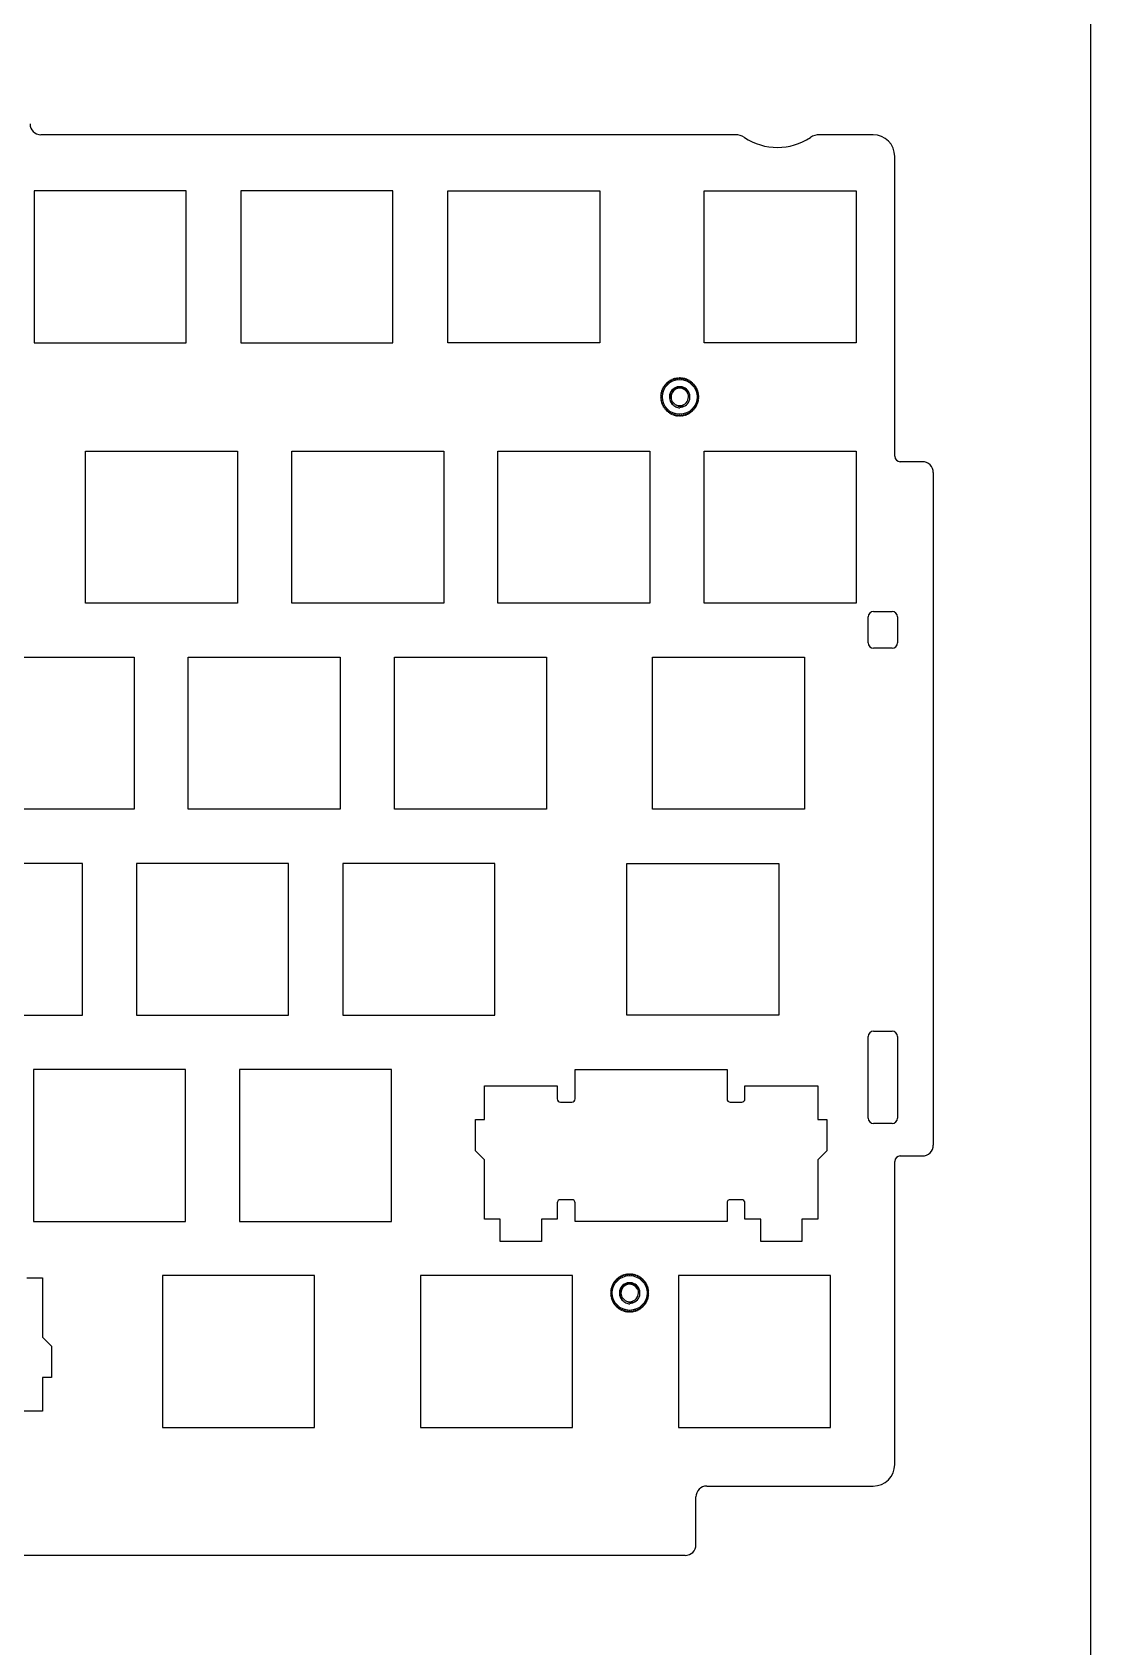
# Model space of a CAD drawing. Header units: millimetres. Extents: x 0 to 1189, y 0 to 841.
# Drawn here: x 1091.5 to 1189, y 352 to 500.8 of the extents above; entities that cross this region are included whole.
import ezdxf

# ---------------------------------------------------------------- set-up
doc = ezdxf.new("R2010")
doc.units = ezdxf.units.MM
doc.header["$LTSCALE"] = 65.395
doc.layers.get('0').update_dxf_attribs({"linetype": 'CONTINUOUS'})

msp = doc.modelspace()

# ---------------------------------------------------------------- linework, layer by layer
at = {"color": 7, "linetype": 'Continuous'}
for p, q in [((1189, 0), (1189, 841)), ((1156.27, 491.35), (1092.29, 491.35)), ((1168.95, 491.35), (1164.01, 491.35)), ((1170.95, 461.71), (1170.95, 489.35)), ((1105.67, 486.18), (1091.67, 486.18)), ((1091.67, 486.18), (1091.67, 472.18)), ((1105.67, 472.18), (1105.67, 486.18)), ((1124.72, 486.18), (1110.72, 486.18)), ((1110.72, 486.18), (1110.72, 472.18)), ((1124.72, 472.18), (1124.72, 486.18)), ((1129.77, 486.18), (1143.77, 486.18)), ((1129.77, 472.18), (1129.77, 486.18)), ((1143.77, 486.18), (1143.77, 472.18)), ((1153.4, 486.18), (1167.4, 486.18)), ((1153.4, 472.18), (1153.4, 486.18)), ((1167.4, 486.18), (1167.4, 472.18)), ((1091.67, 472.18), (1105.67, 472.18)), ((1110.72, 472.18), (1124.72, 472.18)), ((1143.77, 472.18), (1129.77, 472.18)), ((1167.4, 472.18), (1153.4, 472.18)), ((1150.46, 468.71), (1150.49, 468.81)), ((1150.53, 468.82), (1150.62, 468.78)), ((1150.62, 468.78), (1150.67, 468.87)), ((1150.7, 468.88), (1150.79, 468.82)), ((1150.79, 468.82), (1150.85, 468.91)), ((1150.88, 468.91), (1150.96, 468.85)), ((1150.96, 468.85), (1151.03, 468.93)), ((1151.07, 468.93), (1151.14, 468.86)), ((1151.14, 468.86), (1151.21, 468.93)), ((1151.25, 468.93), (1151.31, 468.85)), ((1151.31, 468.85), (1151.39, 468.91)), ((1151.43, 468.91), (1151.49, 468.82)), ((1151.49, 468.82), (1151.57, 468.88)), ((1151.61, 468.87), (1151.66, 468.78)), ((1151.66, 468.78), (1151.75, 468.82)), ((1151.78, 468.81), (1151.82, 468.71)), ((1149.39, 467.29), (1149.47, 467.36)), ((1149.41, 467.47), (1149.5, 467.53)), ((1149.47, 467.36), (1149.41, 467.44)), ((1149.5, 467.53), (1149.44, 467.62)), ((1149.45, 467.65), (1149.55, 467.7)), ((1149.55, 467.7), (1149.5, 467.79)), ((1149.51, 467.83), (1149.61, 467.86)), ((1149.61, 467.86), (1149.57, 467.96)), ((1149.59, 467.99), (1149.69, 468.02)), ((1149.69, 468.02), (1149.66, 468.12)), ((1149.68, 468.15), (1149.78, 468.17)), ((1149.78, 468.17), (1149.77, 468.27)), ((1149.79, 468.3), (1149.89, 468.3)), ((1149.89, 468.3), (1149.89, 468.41)), ((1149.91, 468.43), (1150.02, 468.43)), ((1150.02, 468.43), (1150.02, 468.53)), ((1150.05, 468.55), (1150.15, 468.54)), ((1150.15, 468.54), (1150.17, 468.64)), ((1150.2, 468.66), (1150.3, 468.63)), ((1150.3, 468.63), (1150.33, 468.73)), ((1150.36, 468.75), (1150.46, 468.71)), ((1150.84, 467.93), (1150.82, 468)), ((1151.82, 468.71), (1151.92, 468.75)), ((1151.95, 468.73), (1151.98, 468.63)), ((1151.98, 468.63), (1152.08, 468.66)), ((1152.11, 468.64), (1152.12, 468.54)), ((1152.12, 468.54), (1152.23, 468.55)), ((1152.25, 468.53), (1152.26, 468.43)), ((1152.26, 468.43), (1152.36, 468.43)), ((1152.39, 468.41), (1152.38, 468.3)), ((1152.38, 468.3), (1152.49, 468.3)), ((1152.51, 468.27), (1152.49, 468.17)), ((1152.49, 468.17), (1152.6, 468.15)), ((1152.62, 468.12), (1152.59, 468.02)), ((1152.59, 468.02), (1152.69, 467.99)), ((1152.71, 467.96), (1152.67, 467.86)), ((1152.67, 467.86), (1152.77, 467.83)), ((1152.78, 467.79), (1152.73, 467.7)), ((1152.73, 467.7), (1152.82, 467.65)), ((1152.83, 467.62), (1152.78, 467.53)), ((1152.78, 467.53), (1152.86, 467.47)), ((1152.87, 467.44), (1152.8, 467.36)), ((1152.8, 467.36), (1152.89, 467.29)), ((1149.46, 467.18), (1149.39, 467.26)), ((1149.39, 467.11), (1149.46, 467.18)), ((1149.47, 467.01), (1149.39, 467.07)), ((1149.41, 466.93), (1149.47, 467.01)), ((1149.5, 466.84), (1149.41, 466.89)), ((1149.44, 466.75), (1149.5, 466.84)), ((1149.55, 466.67), (1149.45, 466.71)), ((1149.5, 466.57), (1149.55, 466.67)), ((1149.61, 466.5), (1149.51, 466.54)), ((1149.57, 466.41), (1149.61, 466.5)), ((1149.69, 466.35), (1149.59, 466.37)), ((1149.66, 466.25), (1149.69, 466.35)), ((1149.78, 466.2), (1149.68, 466.21)), ((1149.77, 466.1), (1149.78, 466.2)), ((1149.89, 466.06), (1149.79, 466.07)), ((1149.89, 465.96), (1149.89, 466.06)), ((1150.02, 465.94), (1149.91, 465.93)), ((1150.02, 465.83), (1150.02, 465.94)), ((1150.15, 465.83), (1150.05, 465.81)), ((1150.17, 465.73), (1150.15, 465.83)), ((1152.12, 465.83), (1152.11, 465.73)), ((1152.23, 465.81), (1152.12, 465.83)), ((1152.26, 465.94), (1152.25, 465.83)), ((1152.36, 465.93), (1152.26, 465.94)), ((1152.49, 466.07), (1152.38, 466.06)), ((1152.38, 466.06), (1152.39, 465.96)), ((1152.6, 466.21), (1152.49, 466.2)), ((1152.49, 466.2), (1152.51, 466.1)), ((1152.69, 466.37), (1152.59, 466.35)), ((1152.59, 466.35), (1152.62, 466.25)), ((1152.77, 466.54), (1152.67, 466.5)), ((1152.67, 466.5), (1152.71, 466.41)), ((1152.82, 466.71), (1152.73, 466.67)), ((1152.73, 466.67), (1152.78, 466.57)), ((1152.86, 466.89), (1152.78, 466.84)), ((1152.78, 466.84), (1152.83, 466.75)), ((1152.89, 467.07), (1152.8, 467.01)), ((1152.8, 467.01), (1152.87, 466.93)), ((1152.89, 467.26), (1152.81, 467.18)), ((1152.81, 467.18), (1152.89, 467.11)), ((1150.3, 465.73), (1150.2, 465.71)), ((1150.33, 465.63), (1150.3, 465.73)), ((1150.46, 465.65), (1150.36, 465.62)), ((1150.49, 465.56), (1150.46, 465.65)), ((1150.62, 465.59), (1150.53, 465.54)), ((1150.67, 465.5), (1150.62, 465.59)), ((1150.79, 465.54), (1150.7, 465.49)), ((1150.85, 465.46), (1150.79, 465.54)), ((1150.96, 465.52), (1150.88, 465.45)), ((1151.03, 465.44), (1150.96, 465.52)), ((1151.14, 465.51), (1151.07, 465.43)), ((1151.21, 465.43), (1151.14, 465.51)), ((1151.31, 465.52), (1151.25, 465.44)), ((1151.39, 465.45), (1151.31, 465.52)), ((1151.49, 465.54), (1151.43, 465.46)), ((1151.57, 465.49), (1151.49, 465.54)), ((1151.66, 465.59), (1151.61, 465.5)), ((1151.75, 465.54), (1151.66, 465.59)), ((1151.82, 465.65), (1151.78, 465.56)), ((1151.92, 465.62), (1151.82, 465.65)), ((1151.98, 465.73), (1151.95, 465.63)), ((1152.08, 465.71), (1151.98, 465.73)), ((1096.4, 462.18), (1110.4, 462.18)), ((1096.4, 448.18), (1096.4, 462.18)), ((1110.4, 462.18), (1110.4, 448.18)), ((1115.4, 462.18), (1129.4, 462.18)), ((1115.4, 448.18), (1115.4, 462.18)), ((1129.4, 462.18), (1129.4, 448.18)), ((1134.4, 462.18), (1148.4, 462.18)), ((1134.4, 448.18), (1134.4, 462.18)), ((1148.4, 462.18), (1148.4, 448.18)), ((1153.4, 462.18), (1167.4, 462.18)), ((1153.4, 448.18), (1153.4, 462.18)), ((1167.4, 462.18), (1167.4, 448.18)), ((1173.5, 461.21), (1171.45, 461.21)), ((1174.5, 460.21), (1174.5, 398.21)), ((1110.4, 448.18), (1096.4, 448.18)), ((1129.4, 448.18), (1115.4, 448.18)), ((1148.4, 448.18), (1134.4, 448.18)), ((1167.4, 448.18), (1153.4, 448.18)), ((1168.5, 444.51), (1168.5, 446.91)), ((1169, 447.41), (1170.7, 447.41)), ((1171.2, 446.91), (1171.2, 444.51)), ((1170.7, 444.01), (1169, 444.01)), ((1086.87, 443.18), (1100.87, 443.18)), ((1100.87, 443.18), (1100.87, 429.18)), ((1105.87, 443.18), (1119.87, 443.18)), ((1105.87, 429.18), (1105.87, 443.18)), ((1119.87, 443.18), (1119.87, 429.18)), ((1124.87, 443.18), (1138.87, 443.18)), ((1124.87, 429.18), (1124.87, 443.18)), ((1138.87, 443.18), (1138.87, 429.18)), ((1148.64, 443.18), (1162.64, 443.18)), ((1148.64, 429.18), (1148.64, 443.18)), ((1162.64, 443.18), (1162.64, 429.18)), ((1100.87, 429.18), (1086.87, 429.18)), ((1119.87, 429.18), (1105.87, 429.18)), ((1138.87, 429.18), (1124.87, 429.18)), ((1162.64, 429.18), (1148.64, 429.18)), ((1096.11, 424.18), (1082.11, 424.18)), ((1096.11, 410.18), (1096.11, 424.18)), ((1115.11, 424.18), (1101.11, 424.18)), ((1101.11, 424.18), (1101.11, 410.18)), ((1115.11, 410.18), (1115.11, 424.18)), ((1134.11, 424.18), (1120.11, 424.18)), ((1120.11, 424.18), (1120.11, 410.18)), ((1134.11, 410.18), (1134.11, 424.18)), ((1146.26, 424.18), (1160.26, 424.18)), ((1146.26, 410.18), (1146.26, 424.18)), ((1160.26, 424.18), (1160.26, 410.18)), ((1082.11, 410.18), (1096.11, 410.18)), ((1101.11, 410.18), (1115.11, 410.18)), ((1120.11, 410.18), (1134.11, 410.18)), ((1160.26, 410.18), (1146.26, 410.18)), ((1168.5, 400.71), (1168.5, 408.21)), ((1169, 408.71), (1170.7, 408.71)), ((1171.2, 408.21), (1171.2, 400.71)), ((1105.6, 405.18), (1091.6, 405.18)), ((1091.6, 405.18), (1091.6, 391.18)), ((1105.6, 391.18), (1105.6, 405.18)), ((1124.6, 405.18), (1110.6, 405.18)), ((1110.6, 405.18), (1110.6, 391.18)), ((1124.6, 391.18), (1124.6, 405.18)), ((1141.5, 405.18), (1155.5, 405.18)), ((1141.5, 402.48), (1141.5, 405.18)), ((1155.5, 405.18), (1155.5, 402.48)), ((1133.15, 403.68), (1139.85, 403.68)), ((1133.15, 400.58), (1133.15, 403.68)), ((1139.85, 403.68), (1139.85, 402.48)), ((1157.15, 403.68), (1163.85, 403.68)), ((1157.15, 402.48), (1157.15, 403.68)), ((1163.85, 403.68), (1163.85, 400.58)), ((1140.15, 402.18), (1141.2, 402.18)), ((1155.8, 402.18), (1156.85, 402.18)), ((1132.33, 400.58), (1133.15, 400.58)), ((1132.33, 397.68), (1132.33, 400.58)), ((1163.85, 400.58), (1164.68, 400.58)), ((1164.68, 400.58), (1164.68, 397.68)), ((1170.7, 400.21), (1169, 400.21)), ((1132.33, 397.68), (1133.15, 396.86)), ((1163.85, 396.86), (1164.68, 397.68)), ((1133.15, 391.38), (1133.15, 396.86)), ((1163.85, 396.86), (1163.85, 391.38)), ((1170.95, 368.78), (1170.95, 396.71)), ((1171.45, 397.21), (1173.5, 397.21)), ((1141.2, 393.18), (1140.15, 393.18)), ((1156.85, 393.18), (1155.8, 393.18)), ((1139.85, 392.88), (1139.85, 391.38)), ((1141.5, 391.18), (1141.5, 392.88)), ((1155.5, 392.88), (1155.5, 391.18)), ((1157.15, 391.38), (1157.15, 392.88)), ((1091.6, 391.18), (1105.6, 391.18)), ((1110.6, 391.18), (1124.6, 391.18)), ((1134.6, 391.38), (1133.15, 391.38)), ((1134.6, 389.33), (1134.6, 391.38)), ((1139.85, 391.38), (1138.4, 391.38)), ((1138.4, 391.38), (1138.4, 389.33)), ((1155.5, 391.18), (1141.5, 391.18)), ((1158.6, 391.38), (1157.15, 391.38)), ((1158.6, 389.33), (1158.6, 391.38)), ((1163.85, 391.38), (1162.4, 391.38)), ((1162.4, 391.38), (1162.4, 389.33)), ((1138.4, 389.33), (1134.6, 389.33)), ((1162.4, 389.33), (1158.6, 389.33)), ((1091, 385.98), (1092.45, 385.98)), ((1092.45, 385.98), (1092.45, 380.51)), ((1117.5, 386.18), (1103.5, 386.18)), ((1103.5, 386.18), (1103.5, 372.18)), ((1117.5, 372.18), (1117.5, 386.18)), ((1141.27, 386.18), (1127.27, 386.18)), ((1127.27, 386.18), (1127.27, 372.18)), ((1141.27, 372.18), (1141.27, 386.18)), ((1145.08, 385.42), (1145.06, 385.52)), ((1145.08, 385.55), (1145.18, 385.57)), ((1145.18, 385.57), (1145.16, 385.67)), ((1145.19, 385.7), (1145.29, 385.7)), ((1145.29, 385.7), (1145.28, 385.81)), ((1145.31, 385.83), (1145.41, 385.83)), ((1145.41, 385.83), (1145.42, 385.93)), ((1145.45, 385.95), (1145.55, 385.94)), ((1145.55, 385.94), (1145.57, 386.04)), ((1145.6, 386.06), (1145.7, 386.03)), ((1145.7, 386.03), (1145.72, 386.13)), ((1145.76, 386.15), (1145.85, 386.11)), ((1145.85, 386.11), (1145.89, 386.21)), ((1145.92, 386.22), (1146.02, 386.18)), ((1146.02, 386.18), (1146.06, 386.27)), ((1146.1, 386.28), (1146.19, 386.22)), ((1146.19, 386.22), (1146.24, 386.31)), ((1146.28, 386.31), (1146.36, 386.25)), ((1146.36, 386.25), (1146.42, 386.33)), ((1146.46, 386.33), (1146.53, 386.26)), ((1146.53, 386.26), (1146.61, 386.33)), ((1146.64, 386.33), (1146.71, 386.25)), ((1146.71, 386.25), (1146.79, 386.31)), ((1146.83, 386.31), (1146.88, 386.22)), ((1146.88, 386.22), (1146.97, 386.28)), ((1147, 386.27), (1147.05, 386.18)), ((1147.05, 386.18), (1147.14, 386.22)), ((1147.18, 386.21), (1147.21, 386.11)), ((1147.21, 386.11), (1147.31, 386.15)), ((1147.34, 386.13), (1147.37, 386.03)), ((1147.37, 386.03), (1147.47, 386.06)), ((1147.5, 386.04), (1147.52, 385.94)), ((1147.52, 385.94), (1147.62, 385.95)), ((1147.65, 385.93), (1147.65, 385.83)), ((1147.65, 385.83), (1147.76, 385.83)), ((1147.78, 385.81), (1147.78, 385.7)), ((1147.78, 385.7), (1147.88, 385.7)), ((1147.91, 385.67), (1147.89, 385.57)), ((1147.89, 385.57), (1147.99, 385.55)), ((1148.01, 385.52), (1147.98, 385.42)), ((1165.03, 386.18), (1151.03, 386.18)), ((1151.03, 386.18), (1151.03, 372.18)), ((1165.03, 372.18), (1165.03, 386.18)), ((1144.79, 384.69), (1144.87, 384.76)), ((1144.86, 384.58), (1144.79, 384.66)), ((1144.79, 384.51), (1144.86, 384.58)), ((1144.87, 384.41), (1144.79, 384.47)), ((1144.87, 384.76), (1144.8, 384.84)), ((1144.8, 384.33), (1144.87, 384.41)), ((1144.81, 384.87), (1144.9, 384.93)), ((1144.9, 384.24), (1144.81, 384.29)), ((1144.9, 384.93), (1144.84, 385.02)), ((1144.84, 384.15), (1144.9, 384.24)), ((1144.85, 385.05), (1144.94, 385.1)), ((1144.94, 384.07), (1144.85, 384.11)), ((1144.94, 385.1), (1144.89, 385.19)), ((1144.89, 383.97), (1144.94, 384.07)), ((1144.91, 385.23), (1145, 385.26)), ((1145, 385.26), (1144.97, 385.36)), ((1144.98, 385.39), (1145.08, 385.42)), ((1146.24, 385.33), (1146.21, 385.4)), ((1147.98, 385.42), (1148.08, 385.39)), ((1148.1, 385.36), (1148.06, 385.26)), ((1148.06, 385.26), (1148.16, 385.23)), ((1148.17, 385.19), (1148.13, 385.1)), ((1148.13, 385.1), (1148.22, 385.05)), ((1148.22, 384.11), (1148.13, 384.07)), ((1148.13, 384.07), (1148.17, 383.97)), ((1148.23, 385.02), (1148.17, 384.93)), ((1148.17, 384.93), (1148.26, 384.87)), ((1148.26, 384.29), (1148.17, 384.24)), ((1148.17, 384.24), (1148.23, 384.15)), ((1148.26, 384.84), (1148.2, 384.76)), ((1148.2, 384.76), (1148.28, 384.69)), ((1148.28, 384.47), (1148.2, 384.41)), ((1148.2, 384.41), (1148.26, 384.33)), ((1148.28, 384.66), (1148.21, 384.58)), ((1148.21, 384.58), (1148.28, 384.51)), ((1145, 383.9), (1144.91, 383.94)), ((1144.97, 383.81), (1145, 383.9)), ((1145.08, 383.75), (1144.98, 383.77)), ((1145.06, 383.65), (1145.08, 383.75)), ((1145.18, 383.6), (1145.08, 383.61)), ((1145.16, 383.5), (1145.18, 383.6)), ((1145.29, 383.46), (1145.19, 383.47)), ((1145.28, 383.36), (1145.29, 383.46)), ((1145.41, 383.34), (1145.31, 383.33)), ((1145.42, 383.23), (1145.41, 383.34)), ((1145.55, 383.23), (1145.45, 383.21)), ((1145.57, 383.13), (1145.55, 383.23)), ((1145.7, 383.13), (1145.6, 383.11)), ((1145.72, 383.03), (1145.7, 383.13)), ((1145.85, 383.05), (1145.76, 383.02)), ((1145.89, 382.96), (1145.85, 383.05)), ((1146.02, 382.99), (1145.92, 382.94)), ((1146.06, 382.9), (1146.02, 382.99)), ((1146.19, 382.94), (1146.1, 382.89)), ((1146.24, 382.86), (1146.19, 382.94)), ((1146.36, 382.92), (1146.28, 382.85)), ((1146.42, 382.84), (1146.36, 382.92)), ((1146.53, 382.91), (1146.46, 382.83)), ((1146.61, 382.83), (1146.53, 382.91)), ((1146.71, 382.92), (1146.64, 382.84)), ((1146.79, 382.85), (1146.71, 382.92)), ((1146.88, 382.94), (1146.83, 382.86)), ((1146.97, 382.89), (1146.88, 382.94)), ((1147.05, 382.99), (1147, 382.9)), ((1147.14, 382.94), (1147.05, 382.99)), ((1147.21, 383.05), (1147.18, 382.96)), ((1147.31, 383.02), (1147.21, 383.05)), ((1147.37, 383.13), (1147.34, 383.03)), ((1147.47, 383.11), (1147.37, 383.13)), ((1147.52, 383.23), (1147.5, 383.13)), ((1147.62, 383.21), (1147.52, 383.23)), ((1147.76, 383.33), (1147.65, 383.34)), ((1147.65, 383.34), (1147.65, 383.23)), ((1147.88, 383.47), (1147.78, 383.46)), ((1147.78, 383.46), (1147.78, 383.36)), ((1147.99, 383.61), (1147.89, 383.6)), ((1147.89, 383.6), (1147.91, 383.5)), ((1148.08, 383.77), (1147.98, 383.75)), ((1147.98, 383.75), (1148.01, 383.65)), ((1148.16, 383.94), (1148.06, 383.9)), ((1148.06, 383.9), (1148.1, 383.81)), ((1093.27, 379.68), (1092.45, 380.51)), ((1093.27, 379.68), (1093.27, 376.78)), ((1093.27, 376.78), (1092.45, 376.78)), ((1092.45, 376.78), (1092.45, 373.68)), ((1092.45, 373.68), (1085.75, 373.68)), ((1103.5, 372.18), (1117.5, 372.18)), ((1127.27, 372.18), (1141.27, 372.18)), ((1151.03, 372.18), (1165.03, 372.18)), ((1153.64, 366.78), (1168.95, 366.78)), ((1152.64, 361.38), (1152.64, 365.78)), ((1151.64, 360.38), (1089.64, 360.38))]:
    msp.add_line(p, q, dxfattribs=at)
for centre in [(1151.14, 467.18), (1146.53, 384.58)]:
    msp.add_circle(centre, 1.6, dxfattribs=at)
for centre, radius, start, end in [((1092.29, 492.35), 1, 180, 270), ((1156.27, 489.85), 1.5, 56.4362, 90), ((1164.01, 489.85), 1.5, 90, 123.5638), ((1168.95, 489.35), 2, 0, 90), ((1160.14, 495.68), 5.5, 236.4362, 303.5638), ((1151.14, 467.18), 1.75, 113.1981, 114.8019), ((1151.14, 467.18), 1.75, 110.4057, 111.5943), ((1151.14, 467.18), 1.75, 107.1981, 108.8019), ((1151.14, 467.18), 1.75, 104.4057, 105.5943), ((1151.14, 467.18), 1.75, 101.1981, 102.8019), ((1151.14, 467.18), 1.75, 98.4057, 99.5943), ((1151.14, 467.18), 1.75, 95.1981, 96.8019), ((1151.14, 467.18), 1.75, 92.4057, 93.5943), ((1151.14, 467.18), 1.75, 89.1981, 90.8019), ((1151.14, 467.18), 1.75, 86.4057, 87.5943), ((1151.14, 467.18), 1.75, 83.1981, 84.8019), ((1151.14, 467.18), 1.75, 80.4057, 81.5943), ((1151.14, 467.18), 1.75, 74.4057, 78.8019), ((1151.14, 467.18), 1.75, 68.4057, 72.8019), ((1151.14, 467.18), 1.75, 62.4057, 66.8019), ((1151.14, 467.18), 1.75, 173.1981, 174.8019), ((1151.14, 467.18), 1.75, 170.4057, 171.5943), ((1151.14, 467.18), 1.75, 164.4057, 168.8019), ((1151.14, 467.18), 1.75, 158.4057, 162.8019), ((1151.14, 467.18), 1.75, 152.4057, 156.8019), ((1151.14, 467.18), 1.75, 149.1981, 150.8019), ((1151.14, 467.18), 1.75, 146.4057, 147.5943), ((1151.14, 467.18), 1.75, 143.1981, 144.8019), ((1151.14, 467.18), 1.75, 140.4057, 141.5943), ((1151.14, 467.18), 1.75, 137.1981, 138.8019), ((1151.14, 467.18), 1.75, 134.4057, 135.5943), ((1151.14, 467.18), 1.75, 131.1981, 132.8019), ((1151.14, 467.18), 1.75, 128.4057, 129.5943), ((1151.14, 467.18), 1.75, 125.1981, 126.8019), ((1151.14, 467.18), 1.75, 122.4057, 123.5943), ((1151.14, 467.18), 0.95, 300.8838, 230.0266), ((1151.14, 467.18), 1.75, 119.1981, 120.8019), ((1151.14, 467.18), 1.75, 116.4057, 117.5943), ((1151.14, 467.18), 0.8, 25.6309, 337.4603), ((1151.14, 467.18), 1.75, 59.1981, 60.8019), ((1151.14, 467.18), 1.75, 56.4057, 57.5943), ((1151.14, 467.18), 1.75, 53.1981, 54.8019), ((1151.14, 467.18), 1.75, 50.4057, 51.5943), ((1151.14, 467.18), 1.75, 47.1981, 48.8019), ((1151.14, 467.18), 1.75, 44.4057, 45.5943), ((1151.14, 467.18), 1.75, 41.1981, 42.8019), ((1151.14, 467.18), 1.75, 38.4057, 39.5943), ((1151.14, 467.18), 1.75, 35.1981, 36.8019), ((1151.14, 467.18), 1.75, 32.4057, 33.5943), ((1151.14, 467.18), 1.75, 29.1981, 30.8019), ((1151.14, 467.18), 1.75, 26.4057, 27.5943), ((1151.14, 467.18), 1.75, 23.1981, 24.8019), ((1151.14, 467.18), 1.75, 20.4057, 21.5943), ((1151.14, 467.18), 1.75, 17.1981, 18.8019), ((1151.14, 467.18), 1.75, 14.4057, 15.5943), ((1151.14, 467.18), 1.75, 11.1981, 12.8019), ((1151.14, 467.18), 1.75, 8.4057, 9.5943), ((1151.14, 467.18), 1.75, 5.1981, 6.8019), ((1151.14, 467.18), 1.75, 176.4057, 177.5943), ((1151.14, 467.18), 1.75, 180, 183.5943), ((1151.14, 467.18), 1.75, 185.1981, 186.8019), ((1151.14, 467.18), 1.75, 188.4057, 189.5943), ((1151.14, 467.18), 1.75, 191.1981, 192.8019), ((1151.14, 467.18), 1.75, 194.4057, 195.5943), ((1151.14, 467.18), 1.75, 197.1981, 198.8019), ((1151.14, 467.18), 1.75, 200.4057, 201.5943), ((1151.14, 467.18), 1.75, 203.1981, 204.8019), ((1151.14, 467.18), 1.75, 206.4057, 207.5943), ((1151.14, 467.18), 1.75, 209.1981, 210.8019), ((1151.14, 467.18), 1.75, 212.4057, 213.5943), ((1151.14, 467.18), 1.75, 215.1981, 216.8019), ((1151.14, 467.18), 1.75, 218.4057, 219.5943), ((1151.14, 467.18), 1.75, 221.1981, 222.8019), ((1151.14, 467.18), 1.75, 224.4057, 225.5943), ((1151.14, 467.18), 1.75, 227.1981, 228.8019), ((1151.14, 467.18), 1.75, 230.4057, 231.5943), ((1151.2, 467.13), 0.951, 224.7716, 236.883), ((1151.22, 467.15), 0.978, 236.8981, 248.751), ((1151.22, 467.16), 0.995, 248.7611, 260.4527), ((1151.28, 467.14), 0.84, 251.4649, 257.0151), ((1151.05, 467.16), 0.981, 270.3815, 276.3054), ((1151.29, 467.16), 0.854, 257.0059, 259.9635), ((1151.29, 467.17), 0.872, 260.0019, 270.6762), ((1151.29, 467.2), 0.896, 270.6969, 281.2756), ((1151.28, 467.23), 0.93, 281.3052, 291.7107), ((1151.14, 467.18), 1.75, 308.4057, 309.5943), ((1151.14, 467.18), 1.75, 311.1981, 312.8019), ((1151.14, 467.18), 1.75, 314.4057, 315.5943), ((1151.14, 467.18), 1.75, 317.1981, 318.8019), ((1151.14, 467.18), 1.75, 320.4057, 321.5943), ((1151.14, 467.18), 1.75, 323.1981, 324.8019), ((1151.14, 467.18), 1.75, 326.4057, 327.5943), ((1151.14, 467.18), 1.75, 329.1981, 330.8019), ((1151.14, 467.18), 1.75, 332.4057, 336.8019), ((1151.14, 467.18), 1.75, 338.4057, 342.8019), ((1151.14, 467.18), 1.75, 344.4057, 348.8019), ((1151.14, 467.18), 1.75, 350.4057, 351.5943), ((1151.14, 467.18), 1.75, 353.1981, 354.8019), ((1151.14, 467.18), 1.75, 0, 3.5943), ((1151.14, 467.18), 1.75, 356.4057, 357.5943), ((1151.14, 467.18), 1.75, 233.1981, 234.8019), ((1151.14, 467.18), 1.75, 236.4057, 237.5943), ((1151.14, 467.18), 1.75, 239.1981, 240.8019), ((1151.14, 467.18), 1.75, 242.4057, 246.8019), ((1151.14, 467.18), 1.75, 248.4057, 252.8019), ((1151.14, 467.18), 1.75, 254.4057, 258.8019), ((1151.14, 467.18), 1.75, 260.4057, 261.5943), ((1151.14, 467.18), 1.75, 263.1981, 264.8019), ((1151.14, 467.18), 1.75, 266.4057, 267.5943), ((1151.14, 467.18), 1.75, 269.1981, 270.8019), ((1151.14, 467.18), 1.75, 272.4057, 273.5943), ((1151.14, 467.18), 1.75, 275.1981, 276.8019), ((1151.14, 467.18), 1.75, 278.4057, 279.5943), ((1151.14, 467.18), 1.75, 281.1981, 282.8019), ((1151.14, 467.18), 1.75, 284.4057, 285.5943), ((1151.14, 467.18), 1.75, 287.1981, 288.8019), ((1151.14, 467.18), 1.75, 290.4057, 291.5943), ((1151.14, 467.18), 1.75, 293.1981, 294.8019), ((1151.14, 467.18), 1.75, 296.4057, 297.5943), ((1151.14, 467.18), 1.75, 299.1981, 300.8019), ((1151.14, 467.18), 1.75, 302.4057, 303.5943), ((1151.14, 467.18), 1.75, 305.1981, 306.8019), ((1171.45, 461.71), 0.5, 180, 270), ((1173.5, 460.21), 1, 0, 90), ((1169, 446.91), 0.5, 90, 180), ((1170.7, 446.91), 0.5, 0, 90), ((1169, 444.51), 0.5, 180, 270), ((1170.7, 444.51), 0.5, 270, 360), ((1169, 408.21), 0.5, 90, 180), ((1170.7, 408.21), 0.5, 0, 90), ((1140.15, 402.48), 0.3, 180, 270), ((1141.2, 402.48), 0.3, 270, 360), ((1155.8, 402.48), 0.3, 180, 270), ((1156.85, 402.48), 0.3, 270, 360), ((1169, 400.71), 0.5, 180, 270), ((1170.7, 400.71), 0.5, 270, 360), ((1173.5, 398.21), 1, 270, 360), ((1171.45, 396.71), 0.5, 90, 180), ((1140.15, 392.88), 0.3, 90, 180), ((1141.2, 392.88), 0.3, 0, 90), ((1155.8, 392.88), 0.3, 90, 180), ((1156.85, 392.88), 0.3, 0, 90), ((1146.53, 384.58), 1.75, 149.1981, 150.8019), ((1146.53, 384.58), 1.75, 146.4057, 147.5943), ((1146.53, 384.58), 1.75, 143.1981, 144.8019), ((1146.53, 384.58), 1.75, 140.4057, 141.5943), ((1146.53, 384.58), 1.75, 137.1981, 138.8019), ((1146.53, 384.58), 1.75, 134.4057, 135.5943), ((1146.53, 384.58), 1.75, 131.1981, 132.8019), ((1146.53, 384.58), 1.75, 128.4057, 129.5943), ((1146.53, 384.58), 1.75, 125.1981, 126.8019), ((1146.53, 384.58), 1.75, 122.4057, 123.5943), ((1146.53, 384.58), 0.95, 300.8838, 230.0266), ((1146.53, 384.58), 1.75, 119.1981, 120.8019), ((1146.53, 384.58), 1.75, 116.4057, 117.5943), ((1146.53, 384.58), 1.75, 113.1981, 114.8019), ((1146.53, 384.58), 1.75, 110.4057, 111.5943), ((1146.53, 384.58), 1.75, 107.1981, 108.8019), ((1146.53, 384.58), 1.75, 104.4057, 105.5943), ((1146.53, 384.58), 1.75, 101.1981, 102.8019), ((1146.53, 384.58), 1.75, 98.4057, 99.5943), ((1146.53, 384.58), 1.75, 95.1981, 96.8019), ((1146.53, 384.58), 1.75, 92.4057, 93.5943), ((1146.53, 384.58), 1.75, 89.1981, 90.8019), ((1146.53, 384.58), 1.75, 86.4057, 87.5943), ((1146.53, 384.58), 1.75, 83.1981, 84.8019), ((1146.53, 384.58), 1.75, 80.4057, 81.5943), ((1146.53, 384.58), 1.75, 74.4057, 78.8019), ((1146.53, 384.58), 1.75, 68.4057, 72.8019), ((1146.53, 384.58), 1.75, 62.4057, 66.8019), ((1146.53, 384.58), 1.75, 59.1981, 60.8019), ((1146.53, 384.58), 1.75, 56.4057, 57.5943), ((1146.53, 384.58), 1.75, 53.1981, 54.8019), ((1146.53, 384.58), 1.75, 50.4057, 51.5943), ((1146.53, 384.58), 1.75, 47.1981, 48.8019), ((1146.53, 384.58), 1.75, 44.4057, 45.5943), ((1146.53, 384.58), 1.75, 41.1981, 42.8019), ((1146.53, 384.58), 1.75, 38.4057, 39.5943), ((1146.53, 384.58), 1.75, 35.1981, 36.8019), ((1146.53, 384.58), 1.75, 32.4057, 33.5943), ((1146.53, 384.58), 1.75, 29.1981, 30.8019), ((1146.53, 384.58), 1.75, 180, 183.5943), ((1146.53, 384.58), 1.75, 173.1981, 174.8019), ((1146.53, 384.58), 1.75, 176.4057, 177.5943), ((1146.53, 384.58), 1.75, 185.1981, 186.8019), ((1146.53, 384.58), 1.75, 170.4057, 171.5943), ((1146.53, 384.58), 1.75, 188.4057, 189.5943), ((1146.53, 384.58), 1.75, 164.4057, 168.8019), ((1146.53, 384.58), 1.75, 191.1981, 192.8019), ((1146.53, 384.58), 1.75, 194.4057, 195.5943), ((1146.53, 384.58), 1.75, 158.4057, 162.8019), ((1146.53, 384.58), 1.75, 197.1981, 198.8019), ((1146.53, 384.58), 1.75, 200.4057, 201.5943), ((1146.53, 384.58), 1.75, 152.4057, 156.8019), ((1146.53, 384.58), 0.8, 24.1021, 337.4603), ((1146.53, 384.58), 1.75, 26.4057, 27.5943), ((1146.53, 384.58), 1.75, 23.1981, 24.8019), ((1146.53, 384.58), 1.75, 20.4057, 21.5943), ((1146.53, 384.58), 1.75, 338.4057, 342.8019), ((1146.53, 384.58), 1.75, 17.1981, 18.8019), ((1146.53, 384.58), 1.75, 14.4057, 15.5943), ((1146.53, 384.58), 1.75, 344.4057, 348.8019), ((1146.53, 384.58), 1.75, 11.1981, 12.8019), ((1146.53, 384.58), 1.75, 8.4057, 9.5943), ((1146.53, 384.58), 1.75, 350.4057, 351.5943), ((1146.53, 384.58), 1.75, 5.1981, 6.8019), ((1146.53, 384.58), 1.75, 353.1981, 354.8019), ((1146.53, 384.58), 1.75, 0, 3.5943), ((1146.53, 384.58), 1.75, 356.4057, 357.5943), ((1146.53, 384.58), 1.75, 203.1981, 204.8019), ((1146.53, 384.58), 1.75, 206.4057, 207.5943), ((1146.53, 384.58), 1.75, 209.1981, 210.8019), ((1146.53, 384.58), 1.75, 212.4057, 213.5943), ((1146.53, 384.58), 1.75, 215.1981, 216.8019), ((1146.53, 384.58), 1.75, 218.4057, 219.5943), ((1146.53, 384.58), 1.75, 221.1981, 222.8019), ((1146.53, 384.58), 1.75, 224.4057, 225.5943), ((1146.53, 384.58), 1.75, 227.1981, 228.8019), ((1146.53, 384.58), 1.75, 230.4057, 231.5943), ((1146.53, 384.58), 1.75, 233.1981, 234.8019), ((1146.53, 384.58), 1.75, 236.4057, 237.5943), ((1146.53, 384.58), 1.75, 239.1981, 240.8019), ((1146.53, 384.58), 1.75, 242.4057, 246.8019), ((1146.53, 384.58), 1.75, 248.4057, 252.8019), ((1146.6, 384.53), 0.951, 224.7716, 236.883), ((1146.53, 384.58), 1.75, 254.4057, 258.8019), ((1146.61, 384.55), 0.978, 236.8981, 248.751), ((1146.53, 384.58), 1.75, 260.4057, 261.5943), ((1146.62, 384.56), 0.995, 248.7611, 260.4527), ((1146.53, 384.58), 1.75, 263.1981, 264.8019), ((1146.68, 384.54), 0.84, 251.4649, 257.0151), ((1146.53, 384.58), 1.75, 266.4057, 267.5943), ((1146.45, 384.56), 0.981, 270.3815, 276.3054), ((1146.68, 384.56), 0.854, 257.0059, 259.9635), ((1146.53, 384.58), 1.75, 269.1981, 270.8019), ((1146.69, 384.57), 0.872, 260.0019, 270.6762), ((1146.53, 384.58), 1.75, 272.4057, 273.5943), ((1146.53, 384.58), 1.75, 275.1981, 276.8019), ((1146.68, 384.6), 0.896, 270.6969, 281.2756), ((1146.53, 384.58), 1.75, 278.4057, 279.5943), ((1146.68, 384.63), 0.93, 281.3052, 291.7107), ((1146.53, 384.58), 1.75, 281.1981, 282.8019), ((1146.53, 384.58), 1.75, 284.4057, 285.5943), ((1146.53, 384.58), 1.75, 287.1981, 288.8019), ((1146.53, 384.58), 1.75, 290.4057, 291.5943), ((1146.53, 384.58), 1.75, 293.1981, 294.8019), ((1146.53, 384.58), 1.75, 296.4057, 297.5943), ((1146.53, 384.58), 1.75, 299.1981, 300.8019), ((1146.53, 384.58), 1.75, 302.4057, 303.5943), ((1146.53, 384.58), 1.75, 305.1981, 306.8019), ((1146.53, 384.58), 1.75, 308.4057, 309.5943), ((1146.53, 384.58), 1.75, 311.1981, 312.8019), ((1146.53, 384.58), 1.75, 314.4057, 315.5943), ((1146.53, 384.58), 1.75, 317.1981, 318.8019), ((1146.53, 384.58), 1.75, 320.4057, 321.5943), ((1146.53, 384.58), 1.75, 323.1981, 324.8019), ((1146.53, 384.58), 1.75, 326.4057, 327.5943), ((1146.53, 384.58), 1.75, 329.1981, 330.8019), ((1146.53, 384.58), 1.75, 332.4057, 336.8019), ((1168.95, 368.78), 2, 270, 360), ((1153.64, 365.78), 1, 90, 180), ((1151.64, 361.38), 1, 270, 360)]:
    msp.add_arc(centre, radius, start, end, dxfattribs=at)
for points in [[(1150.78, 467.99), (1150.61, 467.92), (1150.31, 467.67), (1150.21, 467.29), (1150.22, 467.11)], [(1146.18, 385.39), (1146.01, 385.32), (1145.71, 385.07), (1145.61, 384.69), (1145.61, 384.51)]]:
    msp.add_open_spline(points, degree=3, knots=[0, 0, 0, 0, 0.499872, 1, 1, 1, 1], dxfattribs=at)
for points in [[(1151.14, 468.05), (1151.02, 468.05), (1150.89, 468.03), (1150.78, 467.99)], [(1151.47, 467.97), (1151.36, 468.02), (1151.25, 468.05), (1151.14, 468.05)], [(1151.9, 467.51), (1151.83, 467.7), (1151.66, 467.88), (1151.47, 467.97)], [(1151.88, 466.88), (1151.97, 467.07), (1151.97, 467.31), (1151.9, 467.51)], [(1150.22, 467.11), (1150.22, 466.99), (1150.25, 466.87), (1150.3, 466.76)], [(1150.3, 466.76), (1150.36, 466.64), (1150.44, 466.54), (1150.53, 466.45)], [(1150.8, 466.46), (1150.87, 466.41), (1150.94, 466.37), (1151.02, 466.35)], [(1151.63, 466.37), (1151.49, 466.27), (1151.33, 466.21), (1151.16, 466.19)], [(1146.53, 385.45), (1146.41, 385.45), (1146.29, 385.43), (1146.18, 385.39)], [(1146.86, 385.37), (1146.76, 385.42), (1146.65, 385.45), (1146.53, 385.45)], [(1145.61, 384.51), (1145.62, 384.39), (1145.65, 384.27), (1145.7, 384.16)], [(1145.7, 384.16), (1145.75, 384.04), (1145.83, 383.94), (1145.92, 383.85)], [(1147.3, 384.91), (1147.22, 385.1), (1147.05, 385.28), (1146.86, 385.37)], [(1147.27, 384.28), (1147.36, 384.47), (1147.37, 384.71), (1147.3, 384.91)], [(1146.19, 383.86), (1146.26, 383.81), (1146.33, 383.77), (1146.41, 383.75)], [(1147.02, 383.77), (1146.89, 383.67), (1146.72, 383.61), (1146.56, 383.59)]]:
    msp.add_open_spline(points, degree=3, dxfattribs=at)

doc.saveas('drawing.dxf')
